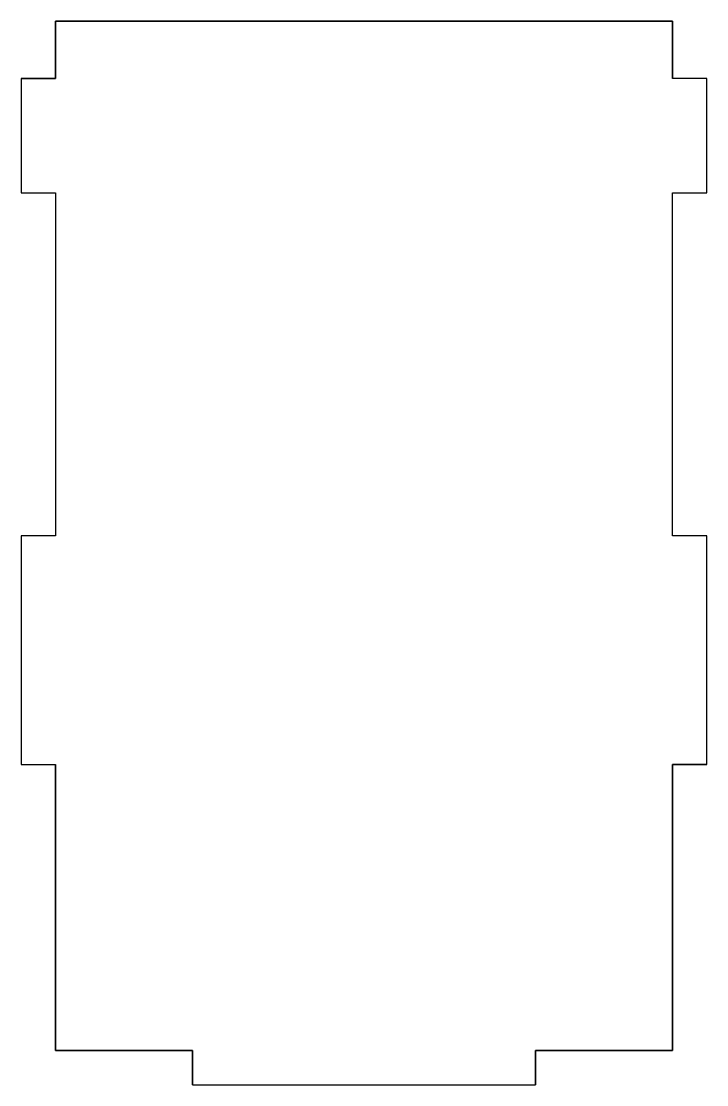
# Model space of a CAD drawing. Header units: inches. Extents: x -0.15 to 2.85, y -3.9 to 0.75.
import ezdxf

# ---------------------------------------------------------------- set-up
doc = ezdxf.new("R2010")
doc.units = ezdxf.units.IN
doc.header["$MEASUREMENT"] = 0

msp = doc.modelspace()

# ---------------------------------------------------------------- linework, layer by layer
msp.add_lwpolyline([(-0.15, 0), (0, 0), (0, -1.5), (-0.15, -1.5), (-0.15, -2.5), (0, -2.5), (0, -3.75), (0.6, -3.75), (0.6, -3.9), (2.1, -3.9), (2.1, -3.75), (2.7, -3.75), (2.7, -2.5), (2.85, -2.5), (2.85, -1.5), (2.7, -1.5), (2.7, 0), (2.85, 0), (2.85, 0.5), (2.7, 0.5), (2.7, 0.75), (0, 0.75), (0, 0.5), (-0.15, 0.5)], close=True)
msp.add_lwpolyline([(-0.15, 0), (0, 0), (0, -1.5), (-0.15, -1.5), (-0.15, -2.5), (0, -2.5), (0, -3.75), (0.6, -3.75), (0.6, -3.9), (2.1, -3.9), (2.1, -3.75), (2.7, -3.75), (2.7, -2.5), (2.85, -2.5), (2.85, -1.5), (2.7, -1.5), (2.7, 0), (2.85, 0), (2.85, 0.5), (2.7, 0.5), (2.7, 0.75), (0, 0.75), (0, 0.5), (-0.15, 0.5)], close=True)
msp.add_lwpolyline([(-0.15, 0), (0, 0), (0, -1.5), (-0.15, -1.5), (-0.15, -2.5), (0, -2.5), (0, -3.75), (0.6, -3.75), (0.6, -3.9), (2.1, -3.9), (2.1, -3.75), (2.7, -3.75), (2.7, -2.5), (2.85, -2.5), (2.85, -1.5), (2.7, -1.5), (2.7, 0), (2.85, 0), (2.85, 0.5), (2.7, 0.5), (2.7, 0.75), (0, 0.75), (0, 0.5), (-0.15, 0.5)], close=True)
for points in [[(-0.15, 0.5), (0, 0.5), (0, 0.75), (2.7, 0.75), (2.7, 0.5)], [(0.6, -3.9), (0.6, -3.75), (0, -3.75), (0, -2.5)], [(2.85, -2.5), (2.7, -2.5), (2.7, -3.75), (2.1, -3.75), (2.1, -3.9)]]:
    msp.add_lwpolyline(points)

doc.saveas('drawing.dxf')
